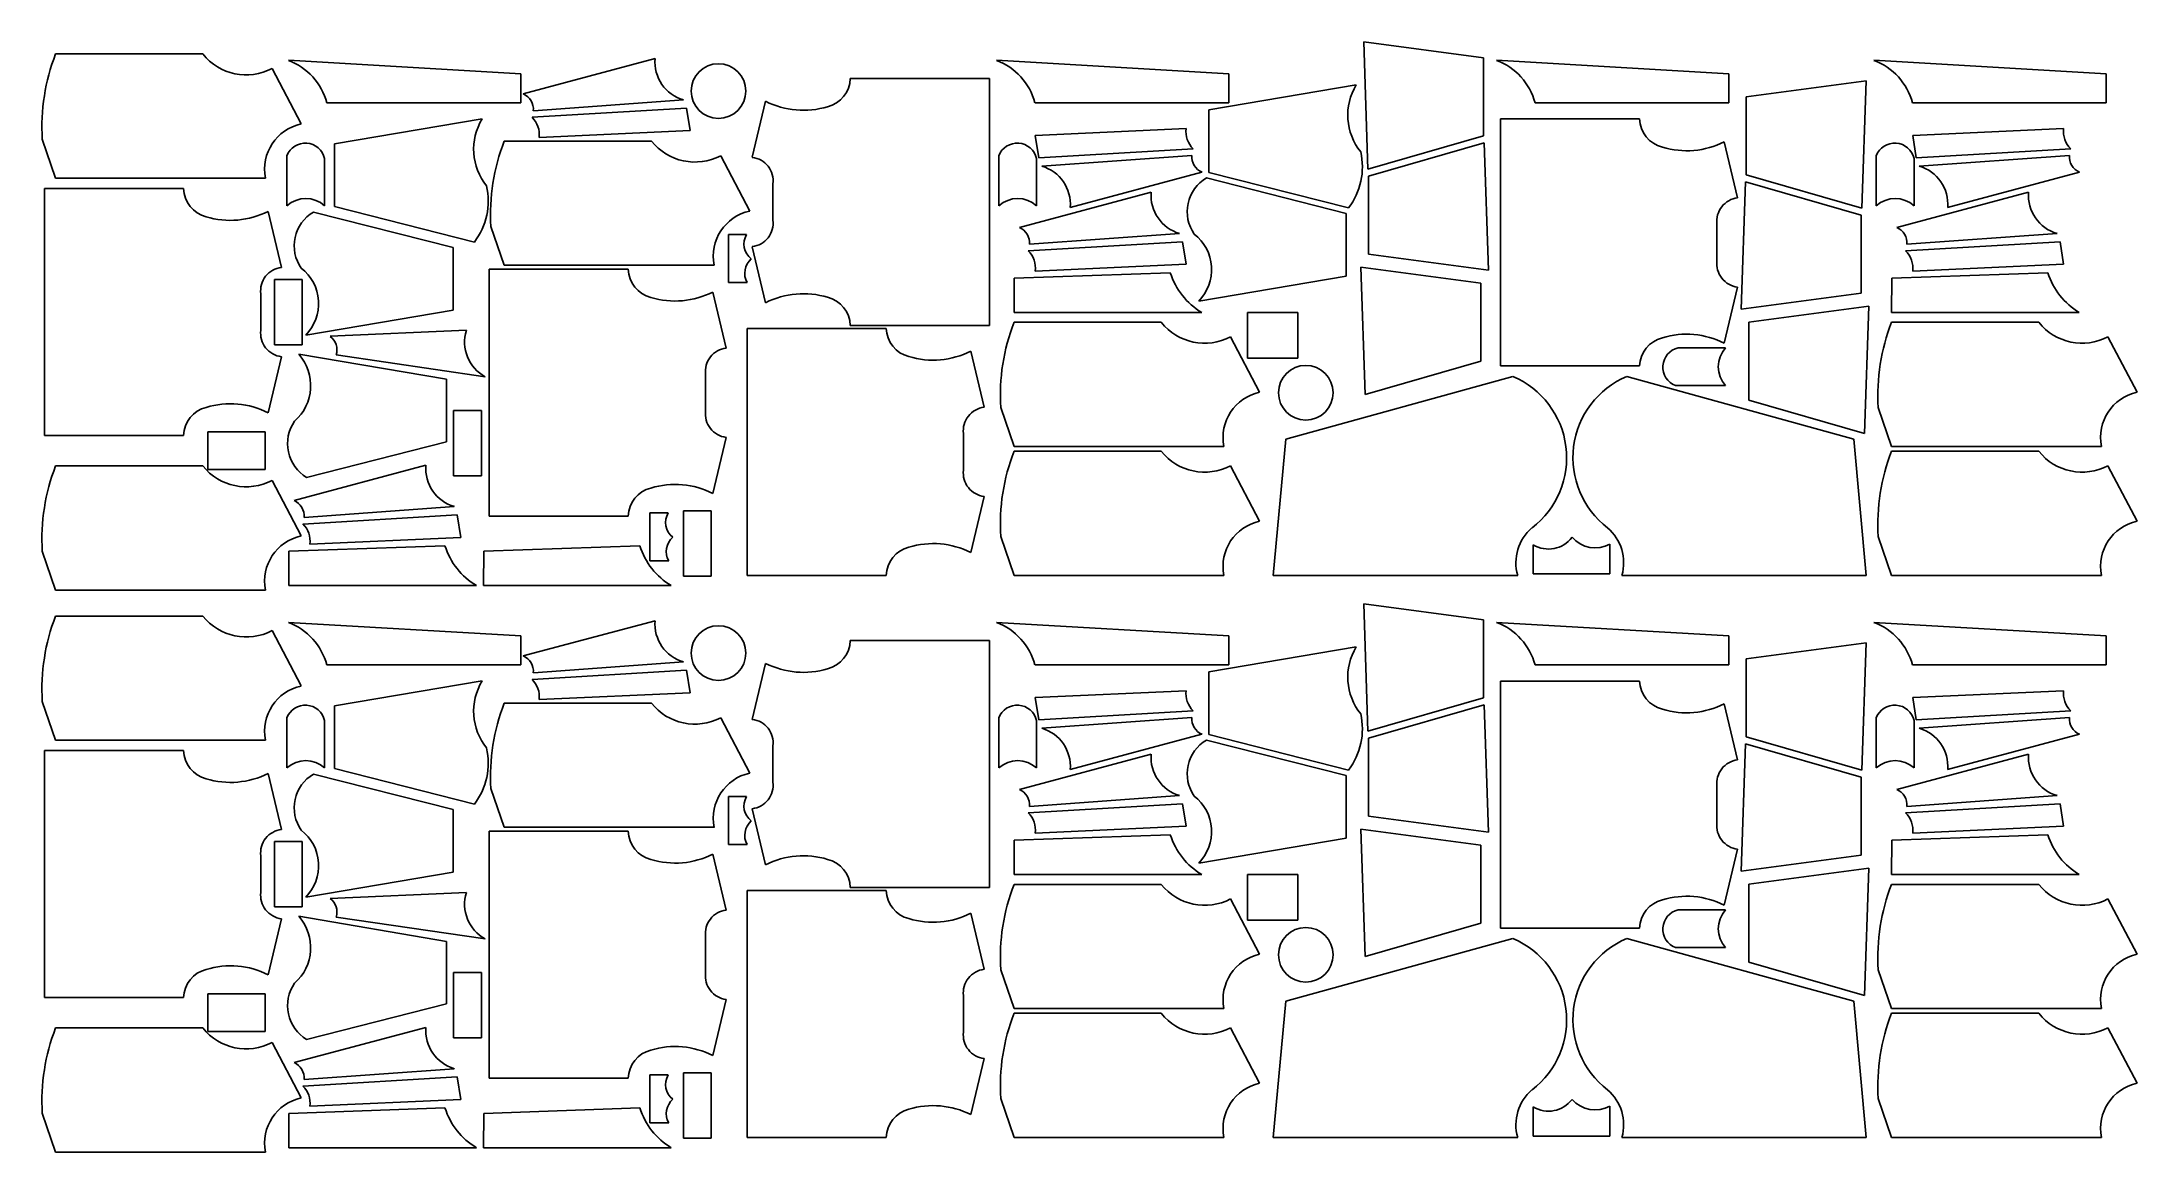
# Model space of a CAD drawing. Extents: x 44 to 7242, y 9 to 3824.
import ezdxf

# ---------------------------------------------------------------- set-up
doc = ezdxf.new("R2010")
doc.units = 0
doc.layers.get('0').update_dxf_attribs({"linetype": 'CONTINUOUS'})

msp = doc.modelspace()

# ---------------------------------------------------------------- linework, layer by layer
for p, q in [((4996.7, 3769.9), (4585, 3824.1)), ((4585, 3824.1), (4599.3, 3386.9)), ((597, 3782.6), (91, 3782.6)), ((1688.8, 3714.4), (890.7, 3760.8)), ((2150.5, 3766.6), (1697.6, 3645.5)), ((4121.5, 3714.4), (3323.4, 3760.8)), ((4996.7, 3501.2), (4996.7, 3769.9)), ((5839.6, 3714.4), (5041.5, 3760.8)), ((7136.1, 3714.4), (6338, 3760.8)), ((934.8, 3542.2), (834.8, 3732.6)), ((1688.8, 3614.7), (1688.8, 3714.4)), ((3299, 3698.4), (2821.1, 3698.4)), ((3299, 3698.4), (3299, 2849.5)), ((4052.7, 3590.5), (4559.3, 3676.5)), ((4121.5, 3614.7), (4121.5, 3714.4)), ((5839.6, 3614.7), (5839.6, 3714.4)), ((5898.9, 3635.7), (6310.7, 3690)), ((6310.7, 3690), (6296.4, 3252.8)), ((7136.1, 3614.7), (7136.1, 3714.4)), ((1023, 3614.7), (1688.8, 3614.7)), ((1732.3, 3587.5), (2248.3, 3624.7)), ((2530.3, 3620), (2484.5, 3427.5)), ((3455.7, 3614.7), (4121.5, 3614.7)), ((5173.7, 3614.7), (5839.6, 3614.7)), ((5898.9, 3367.1), (5898.9, 3635.7)), ((6470.2, 3614.7), (7136.1, 3614.7)), ((1049.6, 3473.4), (1556.3, 3559.5)), ((2258.6, 3596.1), (1727.9, 3564.9)), ((2270.8, 3519.1), (2258.6, 3596.1)), ((4052.7, 3375.4), (4052.7, 3590.5)), ((5054.9, 3559.3), (5532.9, 3559.3)), ((5054.9, 3559.3), (5054.9, 2710.4)), ((45.2, 3489.3), (91, 3356)), ((1049.6, 3258.4), (1049.6, 3473.4)), ((2138.2, 3483.1), (1632.2, 3483.1)), ((1752.1, 3495.7), (2270.8, 3519.1)), ((3975, 3526), (3456.3, 3502.6)), ((3456.3, 3502.6), (3468.4, 3425.6)), ((3468.4, 3425.6), (3999.2, 3456.7)), ((4599.3, 3386.9), (4996.7, 3501.2)), ((4999.3, 3477.4), (4601.8, 3363.1)), ((5013.6, 3040.2), (4999.3, 3477.4)), ((5823.6, 3480.9), (5869.4, 3288.4)), ((6989.5, 3526), (6470.9, 3502.6)), ((6470.9, 3502.6), (6483, 3425.6)), ((6483, 3425.6), (7013.8, 3456.7)), ((885.4, 3432.8), (885.4, 3260.7)), ((1015.2, 3423.6), (1015.2, 3260.7)), ((2476, 3242.7), (2376, 3433.1)), ((3331.3, 3432.8), (3331.3, 3260.7)), ((3461.1, 3423.6), (3461.1, 3260.7)), ((3994.8, 3434.2), (3478.7, 3396.9)), ((6345.8, 3432.8), (6345.8, 3260.7)), ((6475.6, 3423.6), (6475.6, 3260.7)), ((7009.3, 3434.2), (6493.3, 3396.9)), ((52.4, 3320.2), (530.3, 3320.2)), ((52.4, 3320.2), (52.4, 2471.3)), ((91, 3356), (812, 3356)), ((2555.5, 3336.7), (2555.5, 3273.9)), ((3576.6, 3255), (4029.4, 3376.2)), ((4044.6, 3356.4), (4524.9, 3234.4)), ((4533, 3253.4), (4052.7, 3375.4)), ((4601.8, 3363.1), (4601.8, 3094.5)), ((5882.1, 2906.1), (5896.4, 3343.3)), ((5896.4, 3343.3), (6293.8, 3229)), ((6296.4, 3252.8), (5898.9, 3367.1)), ((6591.1, 3255), (7044, 3376.2)), ((821.1, 3241.8), (866.9, 3049.3)), ((976.7, 3239.4), (1457, 3117.3)), ((1529.9, 3136.3), (1049.6, 3258.4)), ((2555.5, 3211.2), (2555.5, 3273.9)), ((3854.8, 3307.6), (3401.9, 3186.5)), ((6869.3, 3307.6), (6416.5, 3186.5)), ((1586.4, 3189.8), (1632.2, 3056.4)), ((4524.9, 3234.4), (4524.9, 3019.3)), ((5798.5, 3197.6), (5798.5, 3134.9)), ((6293.8, 3229), (6293.8, 2960.4)), ((1457, 3117.3), (1457, 2902.3)), ((2402.4, 3162.1), (2402.4, 2997.1)), ((2402.4, 3162.1), (2465.1, 3162.1)), ((2530.3, 2927.9), (2484.5, 3120.4)), ((3962.9, 3137.1), (3432.2, 3105.9)), ((3436.6, 3128.5), (3952.6, 3165.7)), ((3975.1, 3060.1), (3962.9, 3137.1)), ((5798.5, 3072.1), (5798.5, 3134.9)), ((6977.5, 3137.1), (6446.7, 3105.9)), ((6451.1, 3128.5), (6967.2, 3165.7)), ((6989.6, 3060.1), (6977.5, 3137.1)), ((1580.2, 3042.9), (2058.2, 3042.9)), ((1580.2, 3042.9), (1580.2, 2194)), ((1632.2, 3056.4), (2353.2, 3056.4)), ((3920.5, 3030.9), (3384.5, 3012)), ((3456.4, 3036.7), (3975.1, 3060.1)), ((4987.3, 2995.5), (4575.6, 3049.8)), ((4575.6, 3049.8), (4589.9, 2612.6)), ((4601.8, 3094.5), (5013.6, 3040.2)), ((6935, 3030.9), (6399.1, 3012)), ((6471, 3036.7), (6989.6, 3060.1)), ((796, 2958.5), (796, 2895.7)), ((842.8, 3008.1), (842.8, 2783.5)), ((938, 3008.1), (842.8, 3008.1)), ((938, 2783.5), (938, 3008.1)), ((2349, 2964.5), (2394.7, 2772)), ((2402.4, 2997.1), (2466.7, 2997.1)), ((3384.5, 3012), (3383.6, 2894.1)), ((4524.9, 3019.3), (4018.2, 2933.3)), ((4987.3, 2726.9), (4987.3, 2995.5)), ((5823.6, 2788.8), (5869.4, 2981.3)), ((6293.8, 2960.4), (5882.1, 2906.1)), ((6399.1, 3012), (6398.2, 2894.1)), ((796, 2832.9), (796, 2895.7)), ((1457, 2902.3), (950.4, 2816.3)), ((3383.6, 2894.1), (4028.6, 2894.1)), ((4185.3, 2894), (4185.3, 2737.8)), ((4358.1, 2894), (4185.3, 2894)), ((4358.1, 2737.8), (4358.1, 2894)), ((5908.4, 2861.4), (6320.1, 2915.7)), ((6320.1, 2915.7), (6305.8, 2478.5)), ((6398.2, 2894.1), (7043.2, 2894.1)), ((1502.1, 2832.9), (1033.8, 2812.3)), ((2466.4, 2839.7), (2944.3, 2839.7)), ((2466.4, 2839.7), (2466.4, 1990.8)), ((3299, 2849.5), (2821.1, 2849.5)), ((3889.5, 2860.5), (3383.6, 2860.5)), ((4227.4, 2620.1), (4127.3, 2810.5)), ((5908.4, 2592.8), (5908.4, 2861.4)), ((6904.1, 2860.5), (6398.2, 2860.5)), ((7241.9, 2620.1), (7141.9, 2810.5)), ((821.1, 2549.6), (866.9, 2742.2)), ((842.8, 2783.5), (938, 2783.5)), ((1433.6, 2664.7), (927, 2750.7)), ((1055.1, 2748.2), (1567, 2673.2)), ((3235.1, 2761.3), (3280.9, 2568.8)), ((4185.3, 2737.8), (4358.1, 2737.8)), ((5665.4, 2772.8), (5828.3, 2772.8)), ((1433.6, 2449.6), (1433.6, 2664.7)), ((2323.8, 2681.2), (2323.8, 2618.5)), ((4316.9, 2458.9), (5096.8, 2674.7)), ((4589.9, 2612.6), (4987.3, 2726.9)), ((5054.9, 2710.4), (5532.9, 2710.4)), ((6269, 2458.9), (5489.1, 2674.7)), ((2323.8, 2555.7), (2323.8, 2618.5)), ((5656.2, 2642.9), (5828.3, 2642.9)), ((6305.8, 2478.5), (5908.4, 2592.8)), ((1458.5, 2557.4), (1458.5, 2332.8)), ((1553.7, 2557.4), (1458.5, 2557.4)), ((1553.7, 2332.8), (1553.7, 2557.4)), ((3337.8, 2567.2), (3383.6, 2433.9)), ((6352.3, 2567.2), (6398.2, 2433.9)), ((52.4, 2471.3), (530.3, 2471.3)), ((614.4, 2483.9), (614.4, 2354.5)), ((811.3, 2483.9), (614.4, 2483.9)), ((811.3, 2354.5), (811.3, 2483.9)), ((953.3, 2327.6), (1433.6, 2449.6)), ((2349, 2272.4), (2394.7, 2464.9)), ((3209.9, 2478), (3209.9, 2415.2)), ((4274.4, 1990.8), (4316.9, 2458.9)), ((6311.5, 1990.8), (6269, 2458.9)), ((3209.9, 2352.5), (3209.9, 2415.2)), ((3383.6, 2433.9), (4104.5, 2433.9)), ((3889.5, 2417.4), (3383.6, 2417.4)), ((6398.2, 2433.9), (7119.1, 2433.9)), ((6904.1, 2417.4), (6398.2, 2417.4)), ((597, 2367), (91, 2367)), ((614.4, 2354.5), (811.3, 2354.5)), ((934.8, 2126.6), (834.8, 2317)), ((1363, 2369), (910.1, 2247.9)), ((1458.5, 2332.8), (1553.7, 2332.8)), ((4227.4, 2177), (4127.3, 2367.4)), ((7241.9, 2177), (7141.9, 2367.4)), ((3235.1, 2069.2), (3280.9, 2261.7)), ((1471.1, 2198.5), (940.3, 2167.3)), ((944.8, 2189.9), (1460.8, 2227.1)), ((1483.2, 2121.5), (1471.1, 2198.5)), ((1580.2, 2194), (2058.2, 2194)), ((2132.9, 2205.5), (2132.9, 2040.5)), ((2132.9, 2205.5), (2195.6, 2205.5)), ((2248.3, 2212.3), (2248.3, 1987.8)), ((2343.5, 2212.3), (2248.3, 2212.3)), ((2343.5, 1987.8), (2343.5, 2212.3)), ((1428.6, 2092.3), (892.7, 2073.4)), ((964.6, 2098.1), (1483.2, 2121.5)), ((2098, 2092.3), (1562.1, 2073.4)), ((3337.8, 2124.1), (3383.6, 1990.8)), ((5166.9, 1995.6), (5166.9, 2096)), ((5430.9, 1995.6), (5430.9, 2098.5)), ((6352.3, 2124.1), (6398.2, 1990.8)), ((45.2, 2073.7), (91, 1940.3)), ((892.7, 2073.4), (891.8, 1955.5)), ((1562.1, 2073.4), (1561.1, 1955.5)), ((2132.9, 2040.5), (2197.2, 2040.5)), ((891.8, 1955.5), (1536.8, 1955.5)), ((1561.1, 1955.5), (2206.1, 1955.5)), ((2248.3, 1987.8), (2343.5, 1987.8)), ((2466.4, 1990.8), (2944.3, 1990.8)), ((3383.6, 1990.8), (4104.5, 1990.8)), ((4274.4, 1990.8), (5114, 1990.8)), ((5166.9, 1995.6), (5430.9, 1995.6)), ((6311.5, 1990.8), (5471.9, 1990.8)), ((6398.2, 1990.8), (7119.1, 1990.8)), ((91, 1940.3), (812, 1940.3)), ((4996.7, 1838.3), (4585, 1892.6)), ((4585, 1892.6), (4599.3, 1455.4)), ((597, 1851), (91, 1851)), ((934.8, 1610.6), (834.8, 1801)), ((1688.8, 1782.8), (890.7, 1829.2)), ((2150.5, 1835.1), (1697.6, 1713.9)), ((4121.5, 1782.8), (3323.4, 1829.2)), ((4996.7, 1569.7), (4996.7, 1838.3)), ((5839.6, 1782.8), (5041.5, 1829.2)), ((7136.1, 1782.8), (6338, 1829.2)), ((1688.8, 1683.1), (1688.8, 1782.8)), ((3299, 1766.8), (2821.1, 1766.8)), ((3299, 1766.8), (3299, 917.9)), ((4052.7, 1658.9), (4559.3, 1744.9)), ((4121.5, 1683.1), (4121.5, 1782.8)), ((5839.6, 1683.1), (5839.6, 1782.8)), ((5898.9, 1704.1), (6310.7, 1758.4)), ((6310.7, 1758.4), (6296.4, 1321.2)), ((7136.1, 1683.1), (7136.1, 1782.8)), ((1023, 1683.1), (1688.8, 1683.1)), ((2258.6, 1664.5), (1727.9, 1633.3)), ((1732.3, 1655.9), (2248.3, 1693.1)), ((2270.8, 1587.5), (2258.6, 1664.5)), ((2530.3, 1688.4), (2484.5, 1495.9)), ((3455.7, 1683.1), (4121.5, 1683.1)), ((4052.7, 1443.9), (4052.7, 1658.9)), ((5173.7, 1683.1), (5839.6, 1683.1)), ((5898.9, 1435.5), (5898.9, 1704.1)), ((6470.2, 1683.1), (7136.1, 1683.1)), ((1049.6, 1541.9), (1556.3, 1627.9)), ((1752.1, 1564.1), (2270.8, 1587.5)), ((3975, 1594.4), (3456.3, 1571)), ((5054.9, 1627.7), (5532.9, 1627.7)), ((5054.9, 1627.7), (5054.9, 778.8)), ((6989.5, 1594.4), (6470.9, 1571)), ((45.2, 1557.7), (91, 1424.4)), ((1049.6, 1326.8), (1049.6, 1541.9)), ((2138.2, 1551.5), (1632.2, 1551.5)), ((3456.3, 1571), (3468.4, 1494)), ((3468.4, 1494), (3999.2, 1525.2)), ((4599.3, 1455.4), (4996.7, 1569.7)), ((4999.3, 1545.9), (4601.8, 1431.6)), ((5013.6, 1108.7), (4999.3, 1545.9)), ((5823.6, 1549.3), (5869.4, 1356.8)), ((6470.9, 1571), (6483, 1494)), ((6483, 1494), (7013.8, 1525.2)), ((885.4, 1501.2), (885.4, 1329.1)), ((1015.2, 1492), (1015.2, 1329.1)), ((2476, 1311.1), (2376, 1501.5)), ((3331.3, 1501.2), (3331.3, 1329.1)), ((3461.1, 1492), (3461.1, 1329.1)), ((3994.8, 1502.6), (3478.7, 1465.4)), ((3576.6, 1323.5), (4029.4, 1444.6)), ((4533, 1321.8), (4052.7, 1443.9)), ((6345.8, 1501.2), (6345.8, 1329.1)), ((6475.6, 1492), (6475.6, 1329.1)), ((7009.3, 1502.6), (6493.3, 1465.4)), ((6591.1, 1323.5), (7044, 1444.6)), ((52.4, 1388.6), (530.3, 1388.6)), ((52.4, 1388.6), (52.4, 539.7)), ((91, 1424.4), (812, 1424.4)), ((2555.5, 1405.1), (2555.5, 1342.4)), ((3854.8, 1376.1), (3401.9, 1254.9)), ((4044.6, 1424.9), (4524.9, 1302.8)), ((4601.8, 1431.6), (4601.8, 1163)), ((5882.1, 974.5), (5896.4, 1411.7)), ((5896.4, 1411.7), (6293.8, 1297.4)), ((6296.4, 1321.2), (5898.9, 1435.5)), ((6869.3, 1376.1), (6416.5, 1254.9)), ((821.1, 1310.2), (866.9, 1117.7)), ((976.7, 1307.8), (1457, 1185.7)), ((1529.9, 1204.7), (1049.6, 1326.8)), ((2555.5, 1279.6), (2555.5, 1342.4)), ((4524.9, 1302.8), (4524.9, 1087.7)), ((6293.8, 1297.4), (6293.8, 1028.8)), ((1586.4, 1258.2), (1632.2, 1124.9)), ((2402.4, 1230.5), (2402.4, 1065.5)), ((2402.4, 1230.5), (2465.1, 1230.5)), ((3436.6, 1196.9), (3952.6, 1234.2)), ((5798.5, 1266.1), (5798.5, 1203.3)), ((6451.1, 1196.9), (6967.2, 1234.2)), ((1457, 1185.7), (1457, 970.7)), ((2530.3, 996.3), (2484.5, 1188.8)), ((3962.9, 1205.5), (3432.2, 1174.4)), ((3975.1, 1128.5), (3962.9, 1205.5)), ((4601.8, 1163), (5013.6, 1108.7)), ((5798.5, 1140.5), (5798.5, 1203.3)), ((6977.5, 1205.5), (6446.7, 1174.4)), ((6989.6, 1128.5), (6977.5, 1205.5)), ((1580.2, 1111.3), (2058.2, 1111.3)), ((1580.2, 1111.3), (1580.2, 262.4)), ((1632.2, 1124.9), (2353.2, 1124.9)), ((3384.5, 1080.4), (3383.6, 962.5)), ((3920.5, 1099.4), (3384.5, 1080.4)), ((3456.4, 1105.1), (3975.1, 1128.5)), ((4524.9, 1087.7), (4018.2, 1001.7)), ((4987.3, 1063.9), (4575.6, 1118.2)), ((4575.6, 1118.2), (4589.9, 681)), ((6399.1, 1080.4), (6398.2, 962.5)), ((6935, 1099.4), (6399.1, 1080.4)), ((6471, 1105.1), (6989.6, 1128.5)), ((796, 1026.9), (796, 964.1)), ((842.8, 1076.5), (842.8, 851.9)), ((938, 1076.5), (842.8, 1076.5)), ((938, 851.9), (938, 1076.5)), ((2349, 1032.9), (2394.7, 840.4)), ((2402.4, 1065.5), (2466.7, 1065.5)), ((4987.3, 795.3), (4987.3, 1063.9)), ((5823.6, 857.2), (5869.4, 1049.7)), ((6293.8, 1028.8), (5882.1, 974.5)), ((796, 901.4), (796, 964.1)), ((1457, 970.7), (950.4, 884.7)), ((3383.6, 962.5), (4028.6, 962.5)), ((4185.3, 962.4), (4185.3, 806.2)), ((4358.1, 962.4), (4185.3, 962.4)), ((4358.1, 806.2), (4358.1, 962.4)), ((5908.4, 929.8), (6320.1, 984.1)), ((6320.1, 984.1), (6305.8, 546.9)), ((6398.2, 962.5), (7043.2, 962.5)), ((1502.1, 901.3), (1033.8, 880.7)), ((2466.4, 908.1), (2944.3, 908.1)), ((2466.4, 908.1), (2466.4, 59.2)), ((3299, 917.9), (2821.1, 917.9)), ((3889.5, 928.9), (3383.6, 928.9)), ((4227.4, 688.5), (4127.3, 878.9)), ((5908.4, 661.2), (5908.4, 929.8)), ((6904.1, 928.9), (6398.2, 928.9)), ((7241.9, 688.5), (7141.9, 878.9)), ((821.1, 618.1), (866.9, 810.6)), ((842.8, 851.9), (938, 851.9)), ((1433.6, 733.1), (927, 819.1)), ((1055.1, 816.6), (1567, 741.6)), ((3235.1, 829.7), (3280.9, 637.2)), ((4185.3, 806.2), (4358.1, 806.2)), ((4589.9, 681), (4987.3, 795.3)), ((5665.4, 841.2), (5828.3, 841.2)), ((1433.6, 518.1), (1433.6, 733.1)), ((2323.8, 749.7), (2323.8, 686.9)), ((4316.9, 527.3), (5096.8, 743.1)), ((5054.9, 778.8), (5532.9, 778.8)), ((6269, 527.3), (5489.1, 743.1)), ((2323.8, 624.1), (2323.8, 686.9)), ((5656.2, 711.4), (5828.3, 711.4)), ((6305.8, 546.9), (5908.4, 661.2)), ((1458.5, 625.8), (1458.5, 401.2)), ((1553.7, 625.8), (1458.5, 625.8)), ((1553.7, 401.2), (1553.7, 625.8)), ((3337.8, 635.6), (3383.6, 502.3)), ((6352.3, 635.6), (6398.2, 502.3)), ((52.4, 539.7), (530.3, 539.7)), ((614.4, 552.3), (614.4, 422.9)), ((811.3, 552.3), (614.4, 552.3)), ((811.3, 422.9), (811.3, 552.3)), ((953.3, 396), (1433.6, 518.1)), ((2349, 340.8), (2394.7, 533.3)), ((3209.9, 546.4), (3209.9, 483.7)), ((4274.4, 59.2), (4316.9, 527.3)), ((6311.5, 59.2), (6269, 527.3)), ((597, 435.4), (91, 435.4)), ((1363, 437.5), (910.1, 316.3)), ((3209.9, 420.9), (3209.9, 483.7)), ((3383.6, 502.3), (4104.5, 502.3)), ((3889.5, 485.8), (3383.6, 485.8)), ((4227.4, 245.4), (4127.3, 435.9)), ((6398.2, 502.3), (7119.1, 502.3)), ((6904.1, 485.8), (6398.2, 485.8)), ((7241.9, 245.4), (7141.9, 435.9)), ((614.4, 422.9), (811.3, 422.9)), ((934.8, 195), (834.8, 385.4)), ((1458.5, 401.2), (1553.7, 401.2)), ((944.8, 258.3), (1460.8, 295.5)), ((3235.1, 137.6), (3280.9, 330.1)), ((1471.1, 266.9), (940.3, 235.7)), ((1483.2, 189.9), (1471.1, 266.9)), ((1580.2, 262.4), (2058.2, 262.4)), ((2132.9, 273.9), (2132.9, 108.9)), ((2132.9, 273.9), (2195.6, 273.9)), ((2248.3, 280.8), (2248.3, 56.2)), ((2343.5, 280.8), (2248.3, 280.8)), ((2343.5, 56.2), (2343.5, 280.8)), ((1428.6, 160.7), (892.7, 141.8)), ((964.6, 166.5), (1483.2, 189.9)), ((2098, 160.7), (1562.1, 141.8)), ((3337.8, 192.5), (3383.6, 59.2)), ((5166.9, 64), (5166.9, 164.4)), ((5430.9, 64), (5430.9, 166.9)), ((6352.3, 192.5), (6398.2, 59.2)), ((45.2, 142.1), (91, 8.8)), ((892.7, 141.8), (891.8, 23.9)), ((1562.1, 141.8), (1561.1, 23.9)), ((2132.9, 108.9), (2197.2, 108.9)), ((91, 8.8), (812, 8.8)), ((891.8, 23.9), (1536.8, 23.9)), ((1561.1, 23.9), (2206.1, 23.9)), ((2248.3, 56.2), (2343.5, 56.2)), ((2466.4, 59.2), (2944.3, 59.2)), ((3383.6, 59.2), (4104.5, 59.2)), ((4274.4, 59.2), (5114, 59.2)), ((5166.9, 64), (5430.9, 64)), ((6311.5, 59.2), (5471.9, 59.2)), ((6398.2, 59.2), (7119.1, 59.2))]:
    msp.add_line(p, q)
for centre in [(2368.3, 3655.3), (4386, 2618.5), (2368.3, 1723.8), (4386, 686.9)]:
    msp.add_circle(centre, 93.9)
for centre, radius, start, end in [((737.9, 3531.3), 693.9, 158.77111, 183.47082), ((746, 3901.2), 190.5, 218.5084, 297.75655), ((814.4, 3558.8), 215.9, 15.0093, 69.29794), ((2285.9, 3755.3), 135.9, 175.20989, 253.95578), ((3247.1, 3558.8), 215.9, 15.0093, 69.29794), ((4965.1, 3558.8), 215.9, 15.0093, 69.29794), ((6261.6, 3558.8), 215.9, 15.0093, 69.29794), ((2718.2, 3701.4), 102.9, 283.94865, 358.34902), ((4731.3, 3572.2), 201.1, 148.77931, 218.80727), ((1674.8, 3592.5), 57.6, 354.99429, 66.70973), ((2659.7, 3874.7), 285.6, 243.06728, 286.95619), ((968.1, 3386.6), 159.1, 102.09478, 191.09502), ((1728.3, 3455.2), 201.1, 148.77931, 218.80727), ((1670.8, 3506.1), 82, 352.72216, 45.87802), ((5635.8, 3562.3), 102.9, 181.65098, 256.05135), ((948.9, 3408.3), 68.1, 12.9844, 158.90667), ((2279.1, 3231.8), 693.9, 158.77111, 183.47082), ((2287.2, 3601.7), 190.5, 218.5084, 297.75655), ((3394.8, 3408.3), 68.1, 12.9844, 158.90667), ((4056.3, 3515.6), 82, 172.72216, 225.87802), ((5694.3, 3735.6), 285.6, 253.04381, 296.93272), ((6409.3, 3408.3), 68.1, 12.9844, 158.90667), ((7070.8, 3515.6), 82, 172.72216, 225.87802), ((2474.7, 3346.7), 81.3, 352.9336, 83.10133), ((3441.2, 3266.4), 135.9, 355.20989, 73.95578), ((4052.2, 3429.1), 57.6, 174.99429, 246.70973), ((4346.5, 3394.5), 233.9, 322.86909, 12.75926), ((6455.7, 3266.4), 135.9, 355.20989, 73.95578), ((7066.8, 3429.1), 57.6, 174.99429, 246.70973), ((633.2, 3323.1), 102.9, 181.65098, 256.05135), ((1343.5, 3277.5), 233.9, 322.86909, 12.75926), ((4112.5, 3240.9), 134, 120.42981, 215.19854), ((691.7, 3496.4), 285.6, 253.04381, 296.93272), ((950.3, 3189.6), 96.3, 47.60753, 132.39247), ((1044.6, 3123.8), 134, 120.42981, 215.19854), ((2509.3, 3087.1), 159.1, 102.09478, 191.09502), ((3396.2, 3189.6), 96.3, 47.60753, 132.39247), ((3990.2, 3296.3), 135.9, 175.20989, 253.95578), ((5879.2, 3207.6), 81.3, 96.89867, 187.0664), ((6410.7, 3189.6), 96.3, 47.60753, 132.39247), ((7004.7, 3296.3), 135.9, 175.20989, 253.95578), ((2474.7, 3201.2), 81.3, 276.89867, 7.0664), ((3379.1, 3133.5), 57.6, 354.99429, 66.70973), ((6393.7, 3133.5), 57.6, 354.99429, 66.70973), ((2519.2, 3129.1), 63.4, 148.61072, 233.07749), ((3375.1, 3047.1), 82, 352.72216, 45.87802), ((3907.9, 3041.6), 154.6, 315.51521, 52.07137), ((6389.6, 3047.1), 82, 352.72216, 45.87802), ((876.7, 2968.5), 81.3, 96.89867, 187.0664), ((840, 2924.6), 154.6, 315.51521, 52.07137), ((2161.1, 3045.9), 102.9, 181.65098, 256.05135), ((2524.3, 3028.8), 65.8, 131.01854, 208.85197), ((4155.6, 3105.6), 246.7, 197.61787, 239.01536), ((5879.2, 3062.1), 81.3, 172.9336, 263.10133), ((7170.2, 3105.6), 246.7, 197.61787, 239.01536), ((2219.6, 3219.2), 285.6, 253.04381, 296.93272), ((2659.7, 2673.2), 285.6, 73.04381, 116.93272), ((2718.2, 2846.5), 102.9, 1.65098, 76.05135), ((876.7, 2822.9), 81.3, 172.9336, 263.10133), ((1000.1, 2765.5), 57.6, 342.53623, 54.25167), ((1631.9, 2792.6), 135.9, 162.75184, 241.49772), ((3047.2, 2842.6), 102.9, 181.65098, 256.05135), ((4030.5, 2609.2), 693.9, 158.77111, 183.47082), ((4038.6, 2979.1), 190.5, 218.5084, 297.75655), ((5635.8, 2707.4), 102.9, 103.94865, 178.34902), ((5694.3, 2534.1), 285.6, 63.06728, 106.95619), ((7045, 2609.2), 693.9, 158.77111, 183.47082), ((7053.2, 2979.1), 190.5, 218.5084, 297.75655), ((803.7, 2643.2), 163.5, 311.3241, 41.08932), ((2404.5, 2691.2), 81.3, 96.89867, 187.0664), ((3105.7, 3016), 285.6, 253.04381, 296.93272), ((5680.7, 2706.4), 68.1, 102.9844, 248.90667), ((5899.4, 2707.9), 96.3, 137.60753, 222.39247), ((4978.5, 2395.1), 303.6, 307.45405, 67.06842), ((5607.4, 2395.1), 303.6, 112.93158, 232.54595), ((4260.7, 2464.5), 159.1, 102.09478, 191.09502), ((7275.2, 2464.5), 159.1, 102.09478, 191.09502), ((633.2, 2468.3), 102.9, 103.94865, 178.34902), ((691.7, 2295), 285.6, 63.06728, 106.95619), ((1023.1, 2443.5), 135.3, 145.39594, 238.97571), ((2404.5, 2545.7), 81.3, 172.9336, 263.10133), ((3290.7, 2488), 81.3, 96.89867, 187.0664), ((4030.5, 2166.1), 693.9, 158.77111, 183.47082), ((4038.6, 2536), 190.5, 218.5084, 297.75655), ((7045, 2166.1), 693.9, 158.77111, 183.47082), ((7053.2, 2536), 190.5, 218.5084, 297.75655), ((737.9, 2115.7), 693.9, 158.77111, 183.47082), ((746, 2485.6), 190.5, 218.5084, 297.75655), ((1498.4, 2357.7), 135.9, 175.20989, 253.95578), ((2219.6, 2017.7), 285.6, 63.06728, 106.95619), ((3290.7, 2342.5), 81.3, 172.9336, 263.10133), ((887.3, 2194.9), 57.6, 354.99429, 66.70973), ((2161.1, 2191), 102.9, 103.94865, 178.34902), ((883.3, 2108.5), 82, 352.72216, 45.87802), ((2249.7, 2172.5), 63.4, 148.61072, 233.07749), ((4260.7, 2021.4), 159.1, 102.09478, 191.09502), ((7275.2, 2021.4), 159.1, 102.09478, 191.09502), ((968.1, 1971), 159.1, 102.09478, 191.09502), ((1663.8, 2167), 246.7, 197.61787, 239.01536), ((2333.1, 2167), 246.7, 197.61787, 239.01536), ((2254.8, 2072.2), 65.8, 131.01854, 208.85197), ((3047.2, 1987.8), 102.9, 103.94865, 178.34902), ((3105.7, 1814.5), 285.6, 63.06728, 106.95619), ((5265.2, 2034.3), 157.4, 130.45203, 196.049), ((5219.7, 2182.5), 101.4, 238.61072, 323.07749), ((5380.1, 2190.7), 105.2, 221.01854, 298.85197), ((5320.6, 2034.3), 157.4, 343.951, 49.54797), ((737.9, 1599.7), 693.9, 158.77111, 183.47082), ((746, 1969.6), 190.5, 218.5084, 297.75655), ((814.4, 1627.2), 215.9, 15.0093, 69.29794), ((2285.9, 1823.7), 135.9, 175.20989, 253.95578), ((3247.1, 1627.2), 215.9, 15.0093, 69.29794), ((4965.1, 1627.2), 215.9, 15.0093, 69.29794), ((6261.6, 1627.2), 215.9, 15.0093, 69.29794), ((2718.2, 1769.8), 102.9, 283.94865, 358.34902), ((4731.3, 1640.7), 201.1, 148.77931, 218.80727), ((1674.8, 1661), 57.6, 354.99429, 66.70973), ((2659.7, 1943.1), 285.6, 243.06728, 286.95619), ((968.1, 1455), 159.1, 102.09478, 191.09502), ((1728.3, 1523.6), 201.1, 148.77931, 218.80727), ((1670.8, 1574.5), 82, 352.72216, 45.87802), ((4056.3, 1584), 82, 172.72216, 225.87802), ((5635.8, 1630.7), 102.9, 181.65098, 256.05135), ((7070.8, 1584), 82, 172.72216, 225.87802), ((948.9, 1476.7), 68.1, 12.9844, 158.90667), ((2279.1, 1300.2), 693.9, 158.77111, 183.47082), ((2287.2, 1670.1), 190.5, 218.5084, 297.75655), ((3394.8, 1476.7), 68.1, 12.9844, 158.90667), ((4346.5, 1463), 233.9, 322.86909, 12.75926), ((5694.3, 1804), 285.6, 253.04381, 296.93272), ((6409.3, 1476.7), 68.1, 12.9844, 158.90667), ((2474.7, 1415.2), 81.3, 352.9336, 83.10133), ((3441.2, 1334.8), 135.9, 355.20989, 73.95578), ((4052.2, 1497.6), 57.6, 174.99429, 246.70973), ((6455.7, 1334.8), 135.9, 355.20989, 73.95578), ((7066.8, 1497.6), 57.6, 174.99429, 246.70973), ((633.2, 1391.6), 102.9, 181.65098, 256.05135), ((1343.5, 1345.9), 233.9, 322.86909, 12.75926), ((3990.2, 1364.7), 135.9, 175.20989, 253.95578), ((4112.5, 1309.3), 134, 120.42981, 215.19854), ((7004.7, 1364.7), 135.9, 175.20989, 253.95578), ((691.7, 1564.9), 285.6, 253.04381, 296.93272), ((950.3, 1258), 96.3, 47.60753, 132.39247), ((1044.6, 1192.3), 134, 120.42981, 215.19854), ((2509.3, 1155.5), 159.1, 102.09478, 191.09502), ((3396.2, 1258), 96.3, 47.60753, 132.39247), ((5879.2, 1276.1), 81.3, 96.89867, 187.0664), ((6410.7, 1258), 96.3, 47.60753, 132.39247), ((2519.2, 1197.5), 63.4, 148.61072, 233.07749), ((2474.7, 1269.6), 81.3, 276.89867, 7.0664), ((3379.1, 1202), 57.6, 354.99429, 66.70973), ((3907.9, 1110.1), 154.6, 315.51521, 52.07137), ((6393.7, 1202), 57.6, 354.99429, 66.70973), ((3375.1, 1115.5), 82, 352.72216, 45.87802), ((6389.6, 1115.5), 82, 352.72216, 45.87802), ((876.7, 1036.9), 81.3, 96.89867, 187.0664), ((840, 993), 154.6, 315.51521, 52.07137), ((2161.1, 1114.3), 102.9, 181.65098, 256.05135), ((2524.3, 1097.3), 65.8, 131.01854, 208.85197), ((4155.6, 1174), 246.7, 197.61787, 239.01536), ((5879.2, 1130.5), 81.3, 172.9336, 263.10133), ((7170.2, 1174), 246.7, 197.61787, 239.01536), ((2219.6, 1287.6), 285.6, 253.04381, 296.93272), ((2659.7, 741.6), 285.6, 73.04381, 116.93272), ((2718.2, 915), 102.9, 1.65098, 76.05135), ((876.7, 891.4), 81.3, 172.9336, 263.10133), ((1000.1, 833.9), 57.6, 342.53623, 54.25167), ((1631.9, 861), 135.9, 162.75184, 241.49772), ((3047.2, 911.1), 102.9, 181.65098, 256.05135), ((4030.5, 677.6), 693.9, 158.77111, 183.47082), ((4038.6, 1047.5), 190.5, 218.5084, 297.75655), ((5635.8, 775.9), 102.9, 103.94865, 178.34902), ((5694.3, 602.5), 285.6, 63.06728, 106.95619), ((7045, 677.6), 693.9, 158.77111, 183.47082), ((7053.2, 1047.5), 190.5, 218.5084, 297.75655), ((803.7, 711.6), 163.5, 311.3241, 41.08932), ((2404.5, 759.7), 81.3, 96.89867, 187.0664), ((3105.7, 1084.4), 285.6, 253.04381, 296.93272), ((5680.7, 774.9), 68.1, 102.9844, 248.90667), ((5899.4, 776.3), 96.3, 137.60753, 222.39247), ((4978.5, 463.5), 303.6, 307.45405, 67.06842), ((5607.4, 463.5), 303.6, 112.93158, 232.54595), ((691.7, 363.4), 285.6, 63.06728, 106.95619), ((4260.7, 532.9), 159.1, 102.09478, 191.09502), ((7275.2, 532.9), 159.1, 102.09478, 191.09502), ((633.2, 536.7), 102.9, 103.94865, 178.34902), ((1023.1, 512), 135.3, 145.39594, 238.97571), ((2404.5, 614.1), 81.3, 172.9336, 263.10133), ((3290.7, 556.4), 81.3, 96.89867, 187.0664), ((737.9, 184.1), 693.9, 158.77111, 183.47082), ((746, 554), 190.5, 218.5084, 297.75655), ((1498.4, 426.1), 135.9, 175.20989, 253.95578), ((4030.5, 234.6), 693.9, 158.77111, 183.47082), ((4038.6, 604.4), 190.5, 218.5084, 297.75655), ((7045, 234.6), 693.9, 158.77111, 183.47082), ((7053.2, 604.4), 190.5, 218.5084, 297.75655), ((2219.6, 86.1), 285.6, 63.06728, 106.95619), ((3290.7, 410.9), 81.3, 172.9336, 263.10133), ((887.3, 263.4), 57.6, 354.99429, 66.70973), ((2161.1, 259.5), 102.9, 103.94865, 178.34902), ((883.3, 176.9), 82, 352.72216, 45.87802), ((2249.7, 240.9), 63.4, 148.61072, 233.07749), ((4260.7, 89.8), 159.1, 102.09478, 191.09502), ((5265.2, 102.7), 157.4, 130.45203, 196.049), ((5320.6, 102.7), 157.4, 343.951, 49.54797), ((7275.2, 89.8), 159.1, 102.09478, 191.09502), ((968.1, 39.4), 159.1, 102.09478, 191.09502), ((1663.8, 235.4), 246.7, 197.61787, 239.01536), ((2333.1, 235.4), 246.7, 197.61787, 239.01536), ((2254.8, 140.7), 65.8, 131.01854, 208.85197), ((3047.2, 56.2), 102.9, 103.94865, 178.34902), ((3105.7, -117.1), 285.6, 63.06728, 106.95619), ((5219.7, 250.9), 101.4, 238.61072, 323.07749), ((5380.1, 259.1), 105.2, 221.01854, 298.85197)]:
    msp.add_arc(centre, radius, start, end)

doc.saveas('drawing.dxf')
